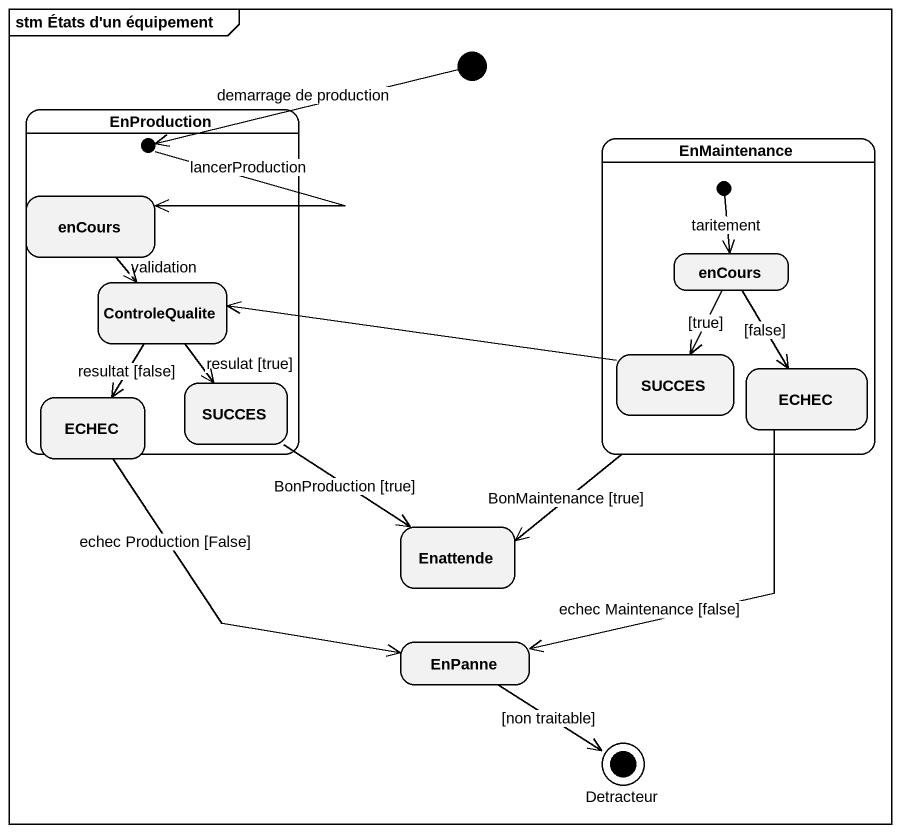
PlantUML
@startuml
mainframe stm États d'un équipement
hide empty description
state initial1 <<start>>
state EnProduction {
  state initial2 <<start>>
  state enCours
  state ControleQualite
  state SUCCES
  state "ECHEC" as ECHEC_2
}
state EnMaintenance {
  state "enCours" as enCours_2
  state "SUCCES" as SUCCES_2
  state ECHEC
  [*] --> enCours_2 : taritement
}
state Enattende
state EnPanne
state Detracteur <<end>>
initial1 -left-> initial2 : demarrage de production
initial2 --> enCours : lancerProduction
EnMaintenance --> Enattende : BonMaintenance [true]
enCours --> ControleQualite : validation
enCours_2 --> SUCCES_2 : [true]
enCours_2 --> ECHEC : [false]
ControleQualite --> SUCCES : resulat [true]
ControleQualite --> ECHEC_2 : resultat [false]
SUCCES --> Enattende : BonProduction [true]
SUCCES_2 -left-> ControleQualite
ECHEC --> EnPanne : echec Maintenance [false]
ECHEC_2 --> EnPanne : echec Production [False]
EnPanne --> Detracteur : [non traitable]
@enduml
